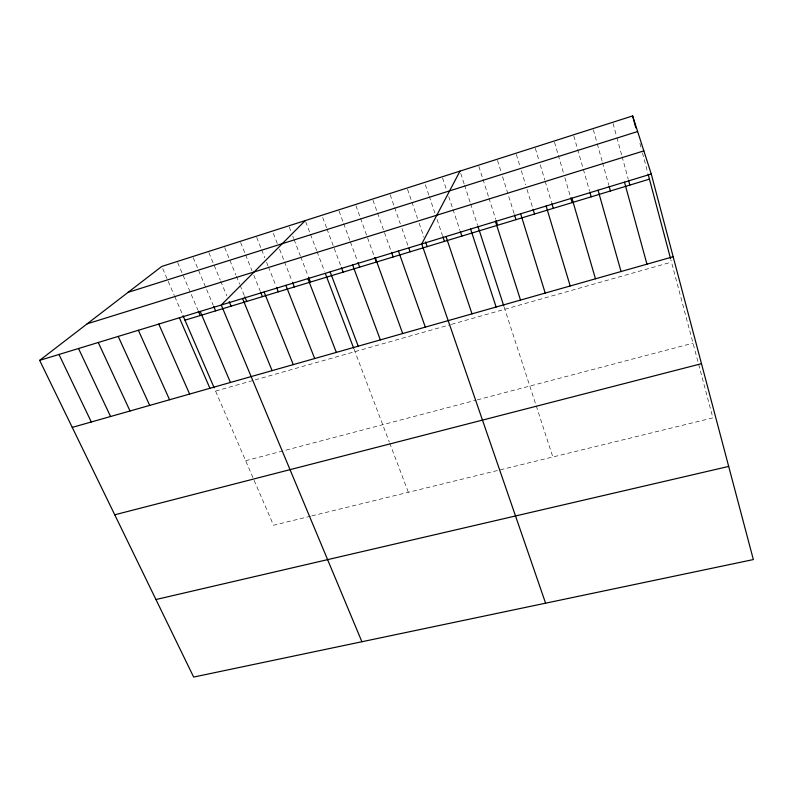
<?xml version="1.0" encoding="UTF-8"?>
<svg xmlns="http://www.w3.org/2000/svg" width="793" height="793" viewBox="0 0 793 793"><rect width="100%" height="100%" fill="white"/><g stroke="black" fill="none" stroke-linecap="round" stroke-linejoin="round"><path stroke-width="0.59" stroke-dasharray="3.96 2.97" d="M215.577 391.068L253.919 380.224M255.098 379.897L450.315 324.674M451.435 324.357L671.483 262.116M245.652 460.723L476.068 400.178M477.247 399.87L693.032 343.171M310.648 516.184L273.516 525.253L214.655 388.927M311.778 515.906L712.877 417.871L670.868 259.797M162.734 268.668L174.341 295.541M174.817 296.661L183.034 315.693M177.672 262.632L197.824 309.914M193.224 257.666L213.208 305.216M208.896 252.66L220.226 279.988M220.702 281.119L226.838 295.928M224.697 247.614L235.937 275.092M236.403 276.242L239.674 284.251M240.15 285.401L244.829 296.85M240.626 242.499L245.176 253.78M245.622 254.91L251.986 270.7M253.81 275.221L260.173 291.011M256.694 237.375L261.194 248.715M261.65 249.854L264.803 257.794M266.607 262.334L267.955 265.734M268.401 266.874L276.063 286.154M273.337 233.34L277.352 243.61M279.582 249.319L284.053 260.728M284.499 261.868L292.092 281.267M289.227 226.986L290.991 231.576M292.766 236.165L293.648 238.465M294.084 239.605L300.279 255.673M300.725 256.823L308.239 276.331M305.692 221.723L310.073 233.271M310.509 234.421L316.645 250.578M317.081 251.738L324.525 271.365M354.134 349.386L389.244 441.889M389.67 443.029L408.365 492.294M322.721 217.54L326.547 227.779M326.974 228.919L341 266.458M339.047 211.047L343.25 222.496M343.676 223.636L349.981 240.804M350.407 241.954L357.554 261.412M355.938 205.655L360.101 217.173M360.518 218.323L374.246 256.308M372.978 200.213L377.091 211.8M377.498 212.96L391.494 252.333M390.156 194.731L394.23 206.378M394.636 207.548L400.336 223.854M401.962 228.513L408.474 247.148M407.483 189.2L411.508 200.916M411.914 202.086L417.544 218.491M419.15 223.18L423.977 237.246M425.345 184.749L428.854 195.147M429.241 196.307L435.089 213.644M437.042 219.423L442.494 235.61M442.583 177.959L446.826 190.756M448.749 196.565L452.595 208.192M452.981 209.362L459.91 230.287M460.753 173.459L464.173 183.986M464.549 185.156L470.249 202.701M470.636 203.87L477.475 224.934M504.14 307.05L552.84 456.986M478.853 166.381L482.61 178.157M482.977 179.327L488.607 196.991M488.974 198.171L495.724 219.354M497.508 160.404L501.126 172.022M502.574 176.67L514.171 213.852M516.322 154.387L519.901 166.084M521.328 170.763L525.61 184.799M527.038 189.468L532.757 208.182M535.325 148.331L538.843 160.097M540.241 164.805L544.821 180.1M545.168 181.28L551.502 202.463M554.495 142.205L557.955 154.05M558.302 155.23L563.496 173.003M564.874 177.731L570.415 196.684M573.835 136.009L589.536 190.974M593.352 129.774L596.97 142.72M597.298 143.9L602.224 161.554M602.551 162.734L608.796 185.096M613.058 123.48L616.617 136.515M616.934 137.695L621.781 155.468M622.099 156.647L628.234 179.159M639.921 143.364L641.19 148.132M642.459 152.9L647.851 173.181"/><path stroke-width="1.19" d="M459.99 171.119L421.737 243.927L545.594 603.186M305.255 220.573L221.267 305.018L361.905 641.745M39.65 360.359L161.772 266.438L632.636 115.937L651.261 173.994L753.35 559.571L193.651 677.063L39.65 360.359L651.261 173.994M128.089 292.339L637.641 131.519M87.171 323.812L643.857 150.888M184.967 320.174L649.437 179.139M72.242 427.397L673.168 256.734M114.747 514.796L701.488 363.7M155.953 599.538L728.688 466.423M58.979 354.471L91.314 421.985M78.517 348.514L110.574 416.513M98.263 342.497L130.032 410.982M118.216 336.42L149.689 405.401M138.388 330.275L169.563 399.761M158.769 324.059L189.636 394.062M179.377 317.785L209.927 388.292M183.034 315.693L214.199 387.866M200.213 311.431L230.436 382.474M198.3 311.044L200.223 315.545M213.684 306.346L215.587 310.876M229.197 301.618L231.08 306.167M242.559 298.525L272.108 370.638M244.829 296.85L246.702 301.429M264.089 291.973L293.281 364.621M260.629 292.131L262.443 296.651M276.519 287.294L278.313 291.824M285.857 285.331L314.692 358.545M292.538 282.407L294.322 286.967M308.685 277.481L310.45 282.07M307.872 278.63L336.331 352.399M325.408 273.664L353.708 348.266M330.136 271.84L358.208 346.184M341.416 267.598L343.121 272.148M352.647 264.981L380.333 339.9M357.97 262.552L359.655 267.132M374.663 257.457L376.328 262.067M375.416 258.052L402.695 333.546M391.494 252.333L393.15 256.962M398.443 251.034L425.316 327.122M408.881 248.318L410.1 251.817M425.593 241.934L427.199 246.623M446.023 236.532L472.013 313.859M442.881 236.76L444.447 241.389M460.297 231.457L461.833 236.106M470.596 229.038L496.131 307.01M477.852 226.104L503.783 305.949M496.101 220.533L497.598 225.242M495.476 221.465L520.525 300.081M514.538 215.012L515.985 219.661M520.644 213.793L545.217 293.073M533.114 209.352L534.541 214.031M546.129 206.031L570.197 285.976M551.859 203.632L553.256 208.341M571.931 198.161L595.474 278.799M570.762 197.873L572.149 202.612M589.873 192.144L591.211 196.823M598.051 190.211L621.058 271.533M609.123 186.276L610.441 190.984M624.487 182.152L646.959 264.178M628.562 180.348L629.85 185.086M632.636 115.937L635.808 127.861M648.168 174.371L670.561 258.637"/></g></svg>
